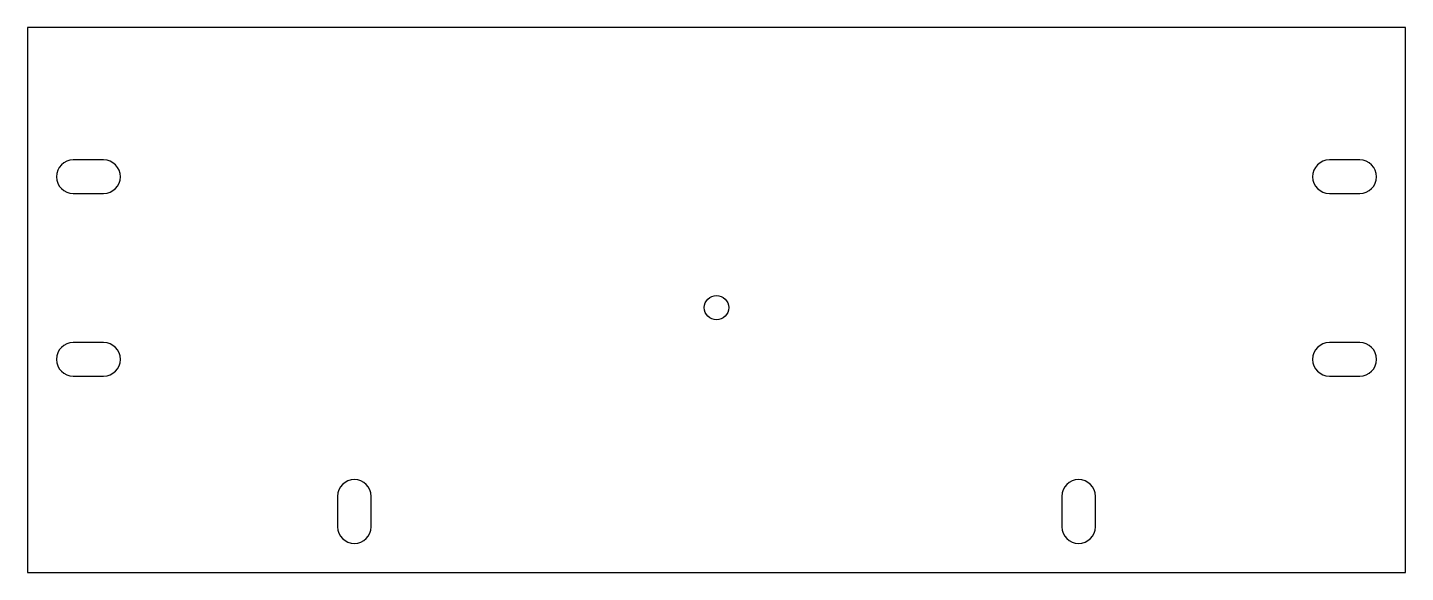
# Model space of a CAD drawing. Header units: millimetres. Extents: x 0 to 226, y 0 to 90.
import ezdxf

# ---------------------------------------------------------------- set-up
doc = ezdxf.new("R2010")
doc.units = ezdxf.units.MM
for name, color, linetype in [('HOLES', 7, 'Continuous'), ('OUTLINE', 7, 'Continuous'), ('SLOTS', 7, 'Continuous')]:
    doc.layers.add(name, color=color, linetype=linetype)

msp = doc.modelspace()

# ---------------------------------------------------------------- linework, layer by layer
at = {"layer": 'HOLES'}
msp.add_circle((113.2, 43.5), 2, dxfattribs=at)
at = {"layer": 'OUTLINE'}
msp.add_lwpolyline([(0, 0), (226.4, 0), (226.4, 89.5), (0, 89.5)], close=True, dxfattribs=at)
at = {"layer": 'SLOTS'}
for p, q in [((12.5, 67.75), (7.5, 67.75)), ((218.9, 67.75), (213.9, 67.75)), ((7.5, 62.25), (12.5, 62.25)), ((213.9, 62.25), (218.9, 62.25)), ((12.5, 37.75), (7.5, 37.75)), ((218.9, 37.75), (213.9, 37.75)), ((7.5, 32.25), (12.5, 32.25)), ((213.9, 32.25), (218.9, 32.25)), ((50.95, 12.5), (50.95, 7.5)), ((56.45, 7.5), (56.45, 12.5)), ((169.95, 12.5), (169.95, 7.5)), ((175.45, 7.5), (175.45, 12.5))]:
    msp.add_line(p, q, dxfattribs=at)
for centre, start, end in [((7.5, 65), 90, 270), ((12.5, 65), 270, 90), ((213.9, 65), 90, 270), ((218.9, 65), 270, 90), ((7.5, 35), 90, 270), ((12.5, 35), 270, 90), ((213.9, 35), 90, 270), ((218.9, 35), 270, 90), ((53.7, 12.5), 0, 180), ((172.7, 12.5), 0, 180), ((53.7, 7.5), 180, 0), ((172.7, 7.5), 180, 0)]:
    msp.add_arc(centre, 2.75, start, end, dxfattribs=at)

doc.saveas('drawing.dxf')
